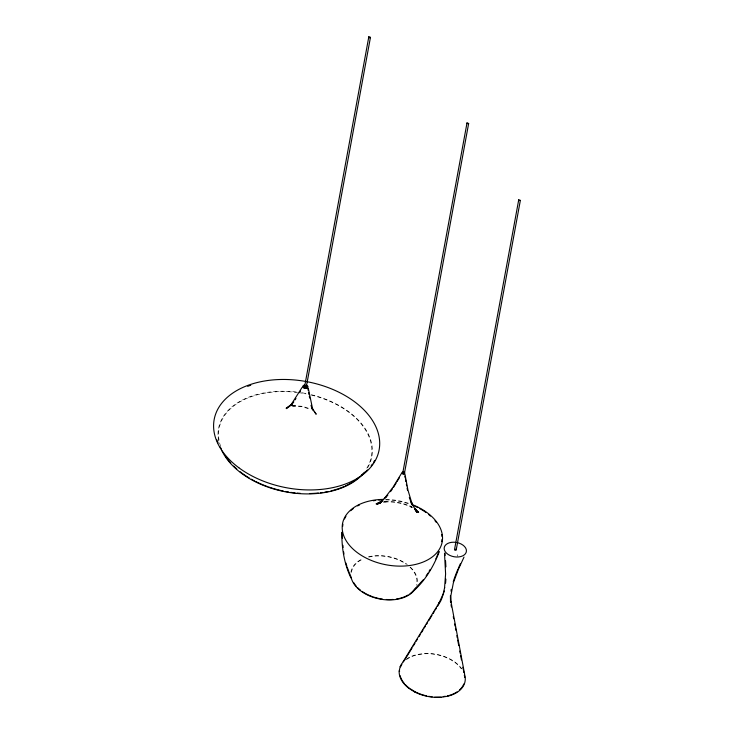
<?xml version="1.0" encoding="UTF-8"?>
<svg xmlns="http://www.w3.org/2000/svg" width="734" height="734" viewBox="0 0 734 734"><rect width="100%" height="100%" fill="white"/><g stroke="black" fill="none" stroke-linecap="round" stroke-linejoin="round"><path stroke-width="0.55" stroke-dasharray="3.67 2.75" d="M291.747 405.764L295.141 405.223M292.985 406.04L295.206 405.691L293.086 405.975M383.368 501.845L386.735 501.322L384.166 501.57C393.58 501.01 403.14 502.689 411.636 506.845M383.46 502.304L386.781 501.781L384.203 502.038C393.892 501.414 403.672 503.341 412.38 507.671L409.783 506.377L411.664 507.543M406.214 659.242A33.379 21.506 10.4 0 1 416.765 654.572L423.188 653.563A33.379 21.506 10.4 0 1 461.769 668.793M406.59 659.471A32.902 21.194 10.4 0 1 416.995 654.875L423.316 653.875A32.902 21.194 10.4 0 1 461.337 668.885M292.004 405.654L302.491 406.297L310.464 408.911M292.022 406.113L302.399 406.755L310.289 409.343M411.719 506.827L410.003 505.974L411.902 507.148M457.218 554.739L457.888 556.363M311.317 395.057A77.409 49.866 10.4 0 1 366.615 468.457M220.64 446.382A77.409 49.866 10.4 0 1 297.527 392.497M298.6 392.635A77.409 49.866 10.4 0 1 306.06 393.883M311.427 394.727A77.942 50.206 10.4 0 1 367.101 468.631M218.659 441.051A77.942 50.206 10.4 0 1 297.545 392.149M301.867 392.773A77.942 50.206 10.4 0 1 306.133 393.543M350.925 572.3A33.636 21.662 10.4 0 1 362.752 558.721M368.532 556.785A33.636 21.662 10.4 0 1 407.306 564.529M410.407 567.134A33.636 21.662 10.4 0 1 417.077 584.365M351.439 572.382A33.113 21.332 10.4 0 1 363.082 559.014M368.78 557.106A33.113 21.332 10.4 0 1 406.113 564.134M410.003 567.299A33.113 21.332 10.4 0 1 416.279 585.347M385.543 499.882A50.178 32.324 10.4 0 1 409.444 504.102M385.855 499.395A50.664 32.635 10.4 0 1 409.645 503.652"/><path stroke-width="1.1" d="M445.887 579.098L445.584 583.126M368.817 36.783L368.771 37.489L369.789 37.838L370.459 37.351L368.817 36.783L304.683 386.185L304.647 386.891L305.656 387.249L306.326 386.763L370.459 37.351M467.007 122.927L466.971 123.633L468.65 123.495L467.007 122.927L402.883 472.329L402.838 473.035L403.856 473.384L404.526 472.898L468.65 123.495M518.709 199.85L518.672 200.556L520.351 200.419L518.709 199.85L454.585 549.252L454.539 549.959L455.557 550.307L456.227 549.821L520.351 200.419M451.025 591.173L451.226 589.356M306.326 386.763L305.729 386.102L306.28 386.882L305.17 387.148L304.922 386.185M464.796 675.133A33.379 21.506 10.4 0 1 447.667 696.236L441.253 697.245L434.445 697.3A33.379 21.506 10.4 0 1 414.627 691.923L409.187 688.547A33.379 21.506 10.4 0 1 399.177 671.096L400.158 666.701A33.379 21.506 10.4 0 1 403.856 661.233M444.327 590.98L441.18 600.21M453.273 581.594L455.236 575.823M437.024 556.198L438.822 551.564M439.253 551.729C433.711 566.208 425.564 580.071 414.004 590.576M455.621 574.878L457.915 569.235M458.319 568.327L460.356 563.804M435.822 558.913L436.666 557.124M464.007 557.106L458.346 569.41L453.383 582.713L450.878 595.669L451.006 602.063L450.933 601.348L464.686 674.518M440.739 600.962L437.528 606.302M429.087 571.263L430.152 569.465M302.142 387.35L290.747 405.186L292.049 403.966L286.159 408.232L287.856 407.26M295.059 399.856L295.949 398.397M299.426 392.69L300.564 390.827M401.507 473.375L393.103 487.119L384.524 498.331L386.157 496.799L379.762 502.79L381.845 500.836L377.129 504.001L380.542 502.056L376.111 503.882L380.12 502.542M396.176 483.009L393.479 487.394M397.057 481.568L398.012 479.999M398.507 479.192L399.498 477.568M403.094 661.756L439.473 602.229L439.015 602.999L443.125 594.118L444.648 587.567L444.538 588.053L445.602 573.979L444.51 553.207M404.342 660.609L405.416 658.848M405.957 657.967L412.095 647.929M413.251 646.03L414.994 643.186M416.15 641.287L417.316 639.387M419.041 636.552L420.197 634.662M421.353 632.763L423.087 629.928M424.243 628.038L425.353 626.23M426.454 624.423L427.564 622.606M428.665 620.799L431.977 615.386M433.078 613.587L434.17 611.789M435.271 610L436.363 608.202M426.151 575.878L428.023 573.061M390.488 491.679L392.286 489.11M291.095 405.498L293.839 401.856M423.536 579.521L413.545 590.375A33.113 21.332 10.4 0 1 409.902 593.806M386.35 496.89L387.827 495.138M414.627 691.923L414.884 691.685A32.902 21.194 10.4 0 0 426.482 695.86M381.689 501.625L380.093 503.111L382.12 501.203L378.331 503.753M286.398 408.636L290.646 405.553M409.187 688.547L409.526 688.354A32.902 21.194 10.4 0 1 405.159 684.455M377.175 503.946L379.845 502.845M377.276 503.983L380.249 502.983M443.226 696.594L445.336 696.263M305.454 387.57L306.225 387.002M399.177 671.096L399.654 671.151M400.158 666.701L400.617 666.83A32.902 21.194 10.4 0 1 401.865 664.398M410.416 688.914L414.884 691.685M414.756 508.919L418.628 512.378L414.985 508.946L417.27 512.029L413.893 507.24L411.224 501.808L412.058 503.827L407.957 490.092L404.929 474.054M403.92 472.246L404.526 472.898M455.621 549.17L456.227 549.821M415.765 510.772L416.884 512.286L415.187 509.882M314.473 411.93L316.189 414.233L312.078 407.966L312.748 409.581L308.353 388.589M447.667 696.236L447.446 695.933A32.902 21.194 10.4 0 0 456.988 691.933M312.262 409.086L313.446 410.893M411.251 502.928L412.6 505.653M441.253 697.245L434.445 697.3M349.274 572.667L351.347 577.695M350.935 577.897C344.136 563.703 341.695 547.885 341.824 532.251M347.219 567.336L348.861 571.602M409.315 497.386L411.618 503.983M345.888 562.978L346.888 566.253M311.023 405.296L312.051 408.847M407.086 488.11L407.508 490.202M451.025 604.724L451.447 606.945M453.273 616.615L453.667 618.716M454.658 623.964L455.062 626.074M455.456 628.185L455.86 630.295M456.86 635.616L457.282 637.828M457.695 640.03L458.741 645.544M459.787 651.067L460.2 653.288M460.622 655.499L461.457 659.921M462.851 667.307L463.246 669.426M463.448 670.445L463.833 672.5M307.895 388.69L308.234 390.46M308.601 392.433L309.014 394.608M309.335 396.323L309.656 398.048M404.847 476.146L405.168 477.871M405.507 479.678L405.856 481.568M406.37 484.312L406.654 485.844M343.613 551.803L343.952 554.069M450.474 601.421L450.538 602.082L450.419 595.641M342.897 545.316L343.117 547.454M444.978 553.197L445.143 555.418M445.547 560.84L445.905 566.831M342.292 532.269L342.328 538.27M307.537 387.589A2.23 1.44 10.4 0 1 306.427 388.405M305.087 388.414A2.23 1.44 10.4 0 1 303.858 387.891M303.564 387.625A2.23 1.44 10.4 0 1 303.665 385.928M303.986 385.745A2.23 1.44 10.4 0 1 304.793 385.552M307.234 386.396A2.23 1.44 10.4 0 1 307.61 387.295M306.335 385.194A2.56 1.642 10.4 0 1 307.454 387.901A2.56 1.642 10.4 0 1 303.362 387.368A2.56 1.642 10.4 0 1 304.775 384.992M374.652 460.411A83.107 53.527 10.4 0 1 373.597 462.246M372.432 464.035A83.107 53.527 10.4 0 1 371.156 465.778M367.514 469.934A83.107 53.527 10.4 0 1 361.33 475.228M221.31 448.878A83.107 53.527 10.4 0 1 220.2 447.024M218.09 442.932A83.107 53.527 10.4 0 1 216.805 439.813M247.707 386.332A83.107 53.527 10.4 0 1 250.734 385.249M364.504 472.237A77.942 50.206 10.4 0 1 290.123 492.606A77.942 50.206 10.4 0 1 222.035 450.979M358.926 477.311A77.409 49.866 10.4 0 1 355.504 480.045M353.816 481.229A77.409 49.866 10.4 0 1 345.356 485.954M344.338 486.413A77.409 49.866 10.4 0 1 331.025 490.872M327.96 491.551A77.409 49.866 10.4 0 1 324.813 492.138M322.676 492.477A77.409 49.866 10.4 0 1 320.519 492.771M318.336 493.009A77.409 49.866 10.4 0 1 309.464 493.542M300.362 493.34A77.409 49.866 10.4 0 1 297.16 493.101M295.022 492.89A77.409 49.866 10.4 0 1 290.728 492.349M288.59 492.019A77.409 49.866 10.4 0 1 285.398 491.459M283.287 491.037A77.409 49.866 10.4 0 1 268.8 487.037M267.736 486.66A77.409 49.866 10.4 0 1 255.386 481.376M254.414 480.871A77.409 49.866 10.4 0 1 251.331 479.21M249.331 478.045A77.409 49.866 10.4 0 1 240.073 471.714M236.752 468.953A77.409 49.866 10.4 0 1 233.669 466.081M230.742 462.989A77.409 49.866 10.4 0 1 225.788 456.585M411.811 504.441A50.664 32.635 10.4 0 1 429.702 558.721A50.664 32.635 10.4 0 1 348.466 544.068A50.664 32.635 10.4 0 1 383.772 499.386M408.113 594.99A33.113 21.332 10.4 0 1 399.424 598.439M398.415 598.669A33.113 21.332 10.4 0 1 396.314 599.054M393.066 599.439A33.113 21.332 10.4 0 1 386.313 599.495M382.386 599.1A33.113 21.332 10.4 0 1 379.46 598.595M378.496 598.394A33.113 21.332 10.4 0 1 373.734 597.1M372.808 596.797A33.113 21.332 10.4 0 1 362.091 591.411M360.458 590.191A33.113 21.332 10.4 0 1 357.522 587.567M356.128 586.053A33.113 21.332 10.4 0 1 353.66 582.567M404.012 472.879A1.064 0.679 10.4 0 1 403.764 473.962A1.064 0.679 10.4 0 1 402.241 473.311A1.064 0.679 10.4 0 1 403.425 472.632M342.668 526.452A50.178 32.324 10.4 0 1 342.925 524.214M344.521 518.956A50.178 32.324 10.4 0 1 345.934 516.323M350.65 510.745A50.178 32.324 10.4 0 1 353.247 508.634M357.586 505.919A50.178 32.324 10.4 0 1 359.504 504.955M373.294 500.771A50.178 32.324 10.4 0 1 375.459 500.45M378.753 500.102A50.178 32.324 10.4 0 1 383.249 499.882M414.747 506.176A50.178 32.324 10.4 0 1 417.793 507.598M419.738 508.607A50.178 32.324 10.4 0 1 426.105 512.571M428.757 514.589A50.178 32.324 10.4 0 1 430.482 516.057M434.987 520.709A50.178 32.324 10.4 0 1 436.271 522.333M441.712 534.499A50.178 32.324 10.4 0 1 441.96 536.481M441.996 539.407A50.178 32.324 10.4 0 1 441.749 541.655M404.085 472.256A1.413 0.908 10.4 0 1 404.232 473.751A1.413 0.908 10.4 0 1 402.048 473.155A1.413 0.908 10.4 0 1 403.25 472.026M415.609 588.209A33.636 21.662 10.4 0 1 381.469 599.302A33.636 21.662 10.4 0 1 351.283 578.043M463.815 683.978A32.902 21.194 10.4 0 1 459.438 690.052M432.142 696.795A32.902 21.194 10.4 0 1 428.729 696.309M404.425 683.629A32.902 21.194 10.4 0 1 400.113 675.665M464.319 675.142A32.902 21.194 10.4 0 1 464.732 677.409M456.878 542.545A11.258 7.248 10.4 0 1 464.227 554.941A11.258 7.248 10.4 0 1 445.162 551.583A11.258 7.248 10.4 0 1 456.108 542.408M238.807 467.714A83.859 54.013 10.4 0 0 377.184 456.557A83.859 54.013 10.4 0 0 273.947 379.836A83.859 54.013 10.4 0 0 238.807 467.714"/></g></svg>
